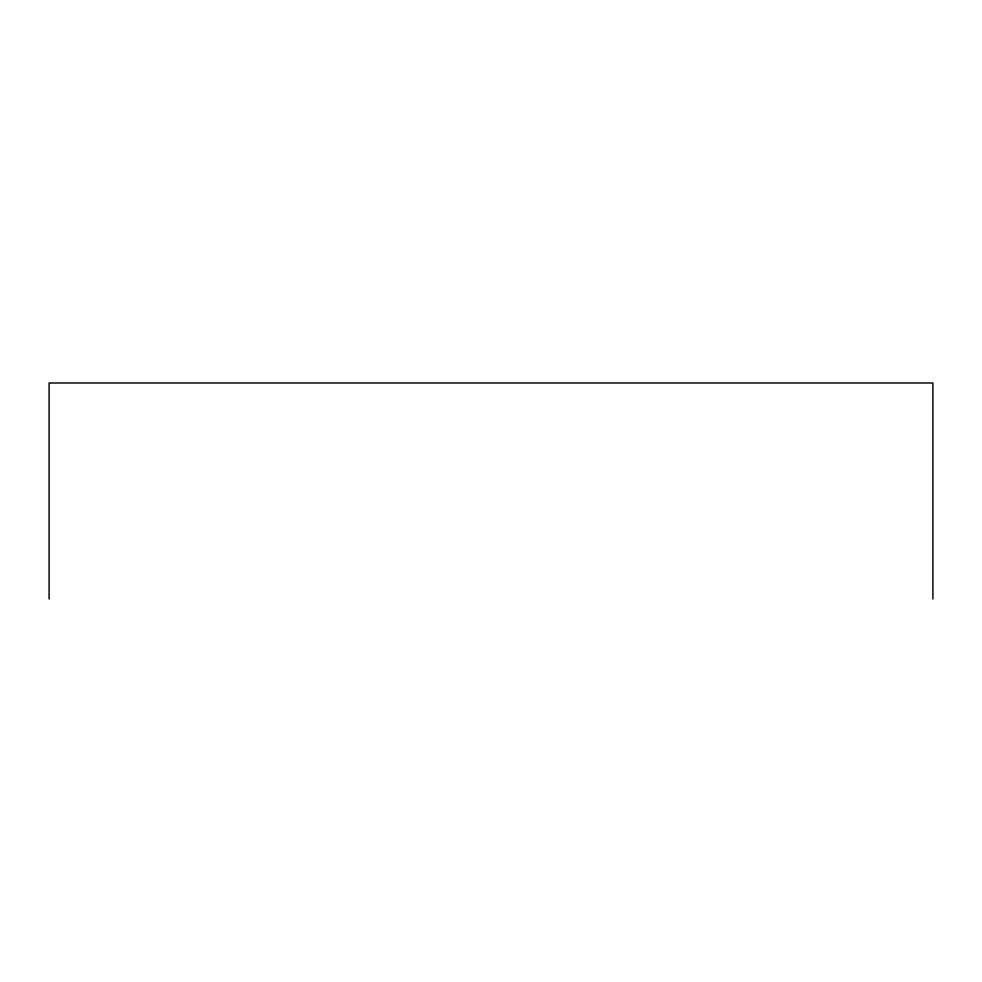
<?xml version="1.0" encoding="UTF-8"?>
<svg xmlns="http://www.w3.org/2000/svg" width="982" height="982" viewBox="0 0 982 982"><rect width="100%" height="100%" fill="white"/><g stroke="black" fill="none" stroke-linecap="round" stroke-linejoin="round"><path stroke-width="1.47" d="M932.9 599.008L932.9 382.992L49.1 382.992L49.1 599.008"/></g></svg>
